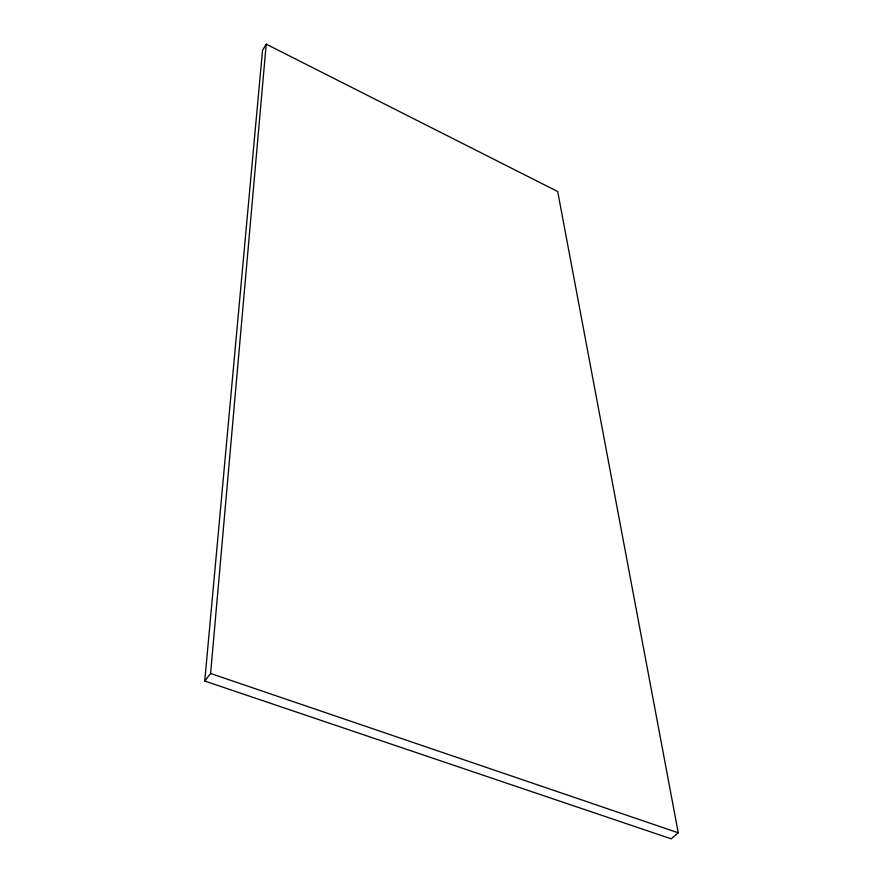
<?xml version="1.0" encoding="UTF-8"?>
<svg xmlns="http://www.w3.org/2000/svg" width="883" height="883" viewBox="0 0 883 883"><rect width="100%" height="100%" fill="white"/><g stroke="black" fill="none" stroke-linecap="round" stroke-linejoin="round"><path stroke-width="1.32" d="M204.746 681.036L210.596 673.475L266.202 44.15L557.692 191.534L678.254 832.801L671.246 838.85L204.746 681.036L262.516 50.419L266.202 44.15M210.596 673.475L678.254 832.801"/></g></svg>
